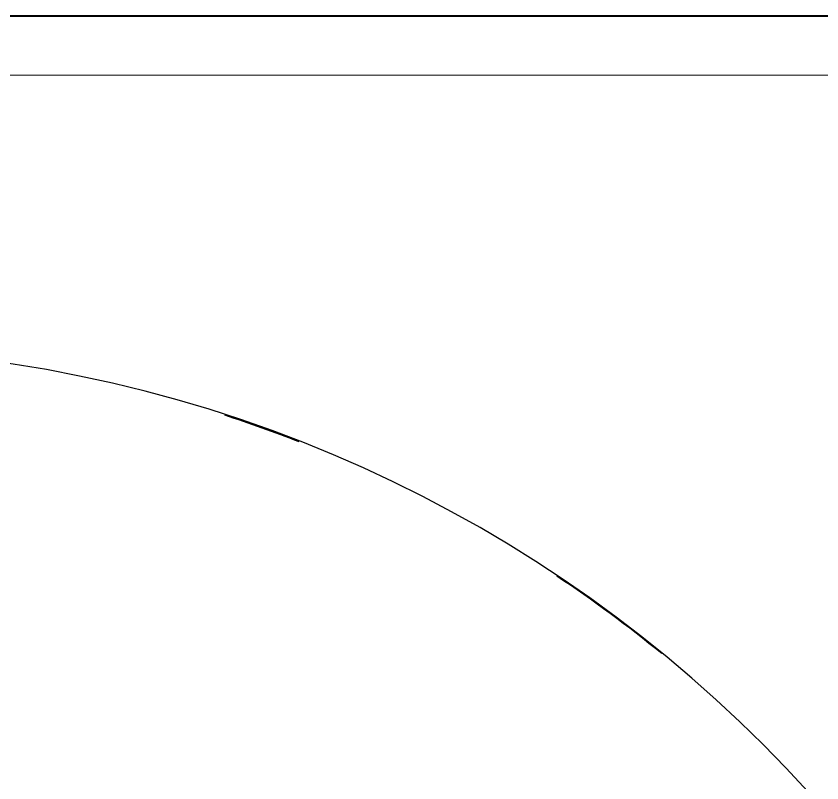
# Model space of a CAD drawing. Header units: metres. Extents: x -355 to -223, y 3 to 561.
# Drawn here: x -277.1269 to -277.0616, y 541.6853 to 541.7475 of the extents above; entities that cross this region are included whole.
import ezdxf

# ---------------------------------------------------------------- set-up
doc = ezdxf.new("R2010")
doc.units = ezdxf.units.M
doc.linetypes.add('JacobsDash', pattern=[0.0045000000000000005, 0.003, -0.0015])
for name, color, linetype, lineweight in [('A-GENM', 7, 'Continuous', 25), ('S-BEAM', 7, 'Continuous', 40), ('S-BEAM-HDLN', 7, 'JacobsDash', 15)]:
    doc.layers.add(name, color=color, linetype=linetype, lineweight=lineweight)

# ---------------------------------------------------------------- blocks, each defined once
blk = doc.blocks.new('T2D_STATIC SIGN BRACKET BR_08 _3750 WX2700 H_ - SIGN BRACKET 400x400-7293269-DRG-2873035 - CONSTRUCTION SEQUENCE STAGE A9')
at = {"layer": 'A-GENM'}
for radius, start, end in [(0.1095999999998298, 270.0000000000294, 89.99999999991087), (0.1095499999996939, 68.65104770960052, 71.99999999993548), (0.1095499999999963, 50.77924289515329, 56.30686722480617)]:
    blk.add_arc((-1137.784843739255, 541.6109582456106), radius, start, end, dxfattribs=at)
blk = doc.blocks.new('WGA22_Str_Fra_Steel_CHS - 273_1x4_8 CHS-7775143-DRG-2873035 - CONSTRUCTION SEQUENCE STAGE A9')
at = {"layer": 'S-BEAM-HDLN'}
blk.add_line((0.6408500000000001, -0.1317500000000008), (-0.627081108112635, -0.1317500000000008), dxfattribs=at)

msp = doc.modelspace()

# ---------------------------------------------------------------- linework, layer by layer
at = {"layer": 'S-BEAM'}
msp.add_line((-276.0852913856496, 541.7475082456119), (-277.3532224937622, 541.7475082456119), dxfattribs=at)

# ---------------------------------------------------------------- block references
at = {"layer": 'A-GENM'}
msp.add_blockref('T2D_STATIC SIGN BRACKET BR_08 _3750 WX2700 H_ - SIGN BRACKET 400x400-7293269-DRG-2873035 - CONSTRUCTION SEQUENCE STAGE A9', (860.6409953125877, 0), dxfattribs=at)
at = {"layer": 'S-BEAM-HDLN', "rotation": 180}
msp.add_blockref('WGA22_Str_Fra_Steel_CHS - 273_1x4_8 CHS-7775143-DRG-2873035 - CONSTRUCTION SEQUENCE STAGE A9', (-276.7123724937618, 541.6109582456104), dxfattribs=at)

doc.saveas('drawing.dxf')
